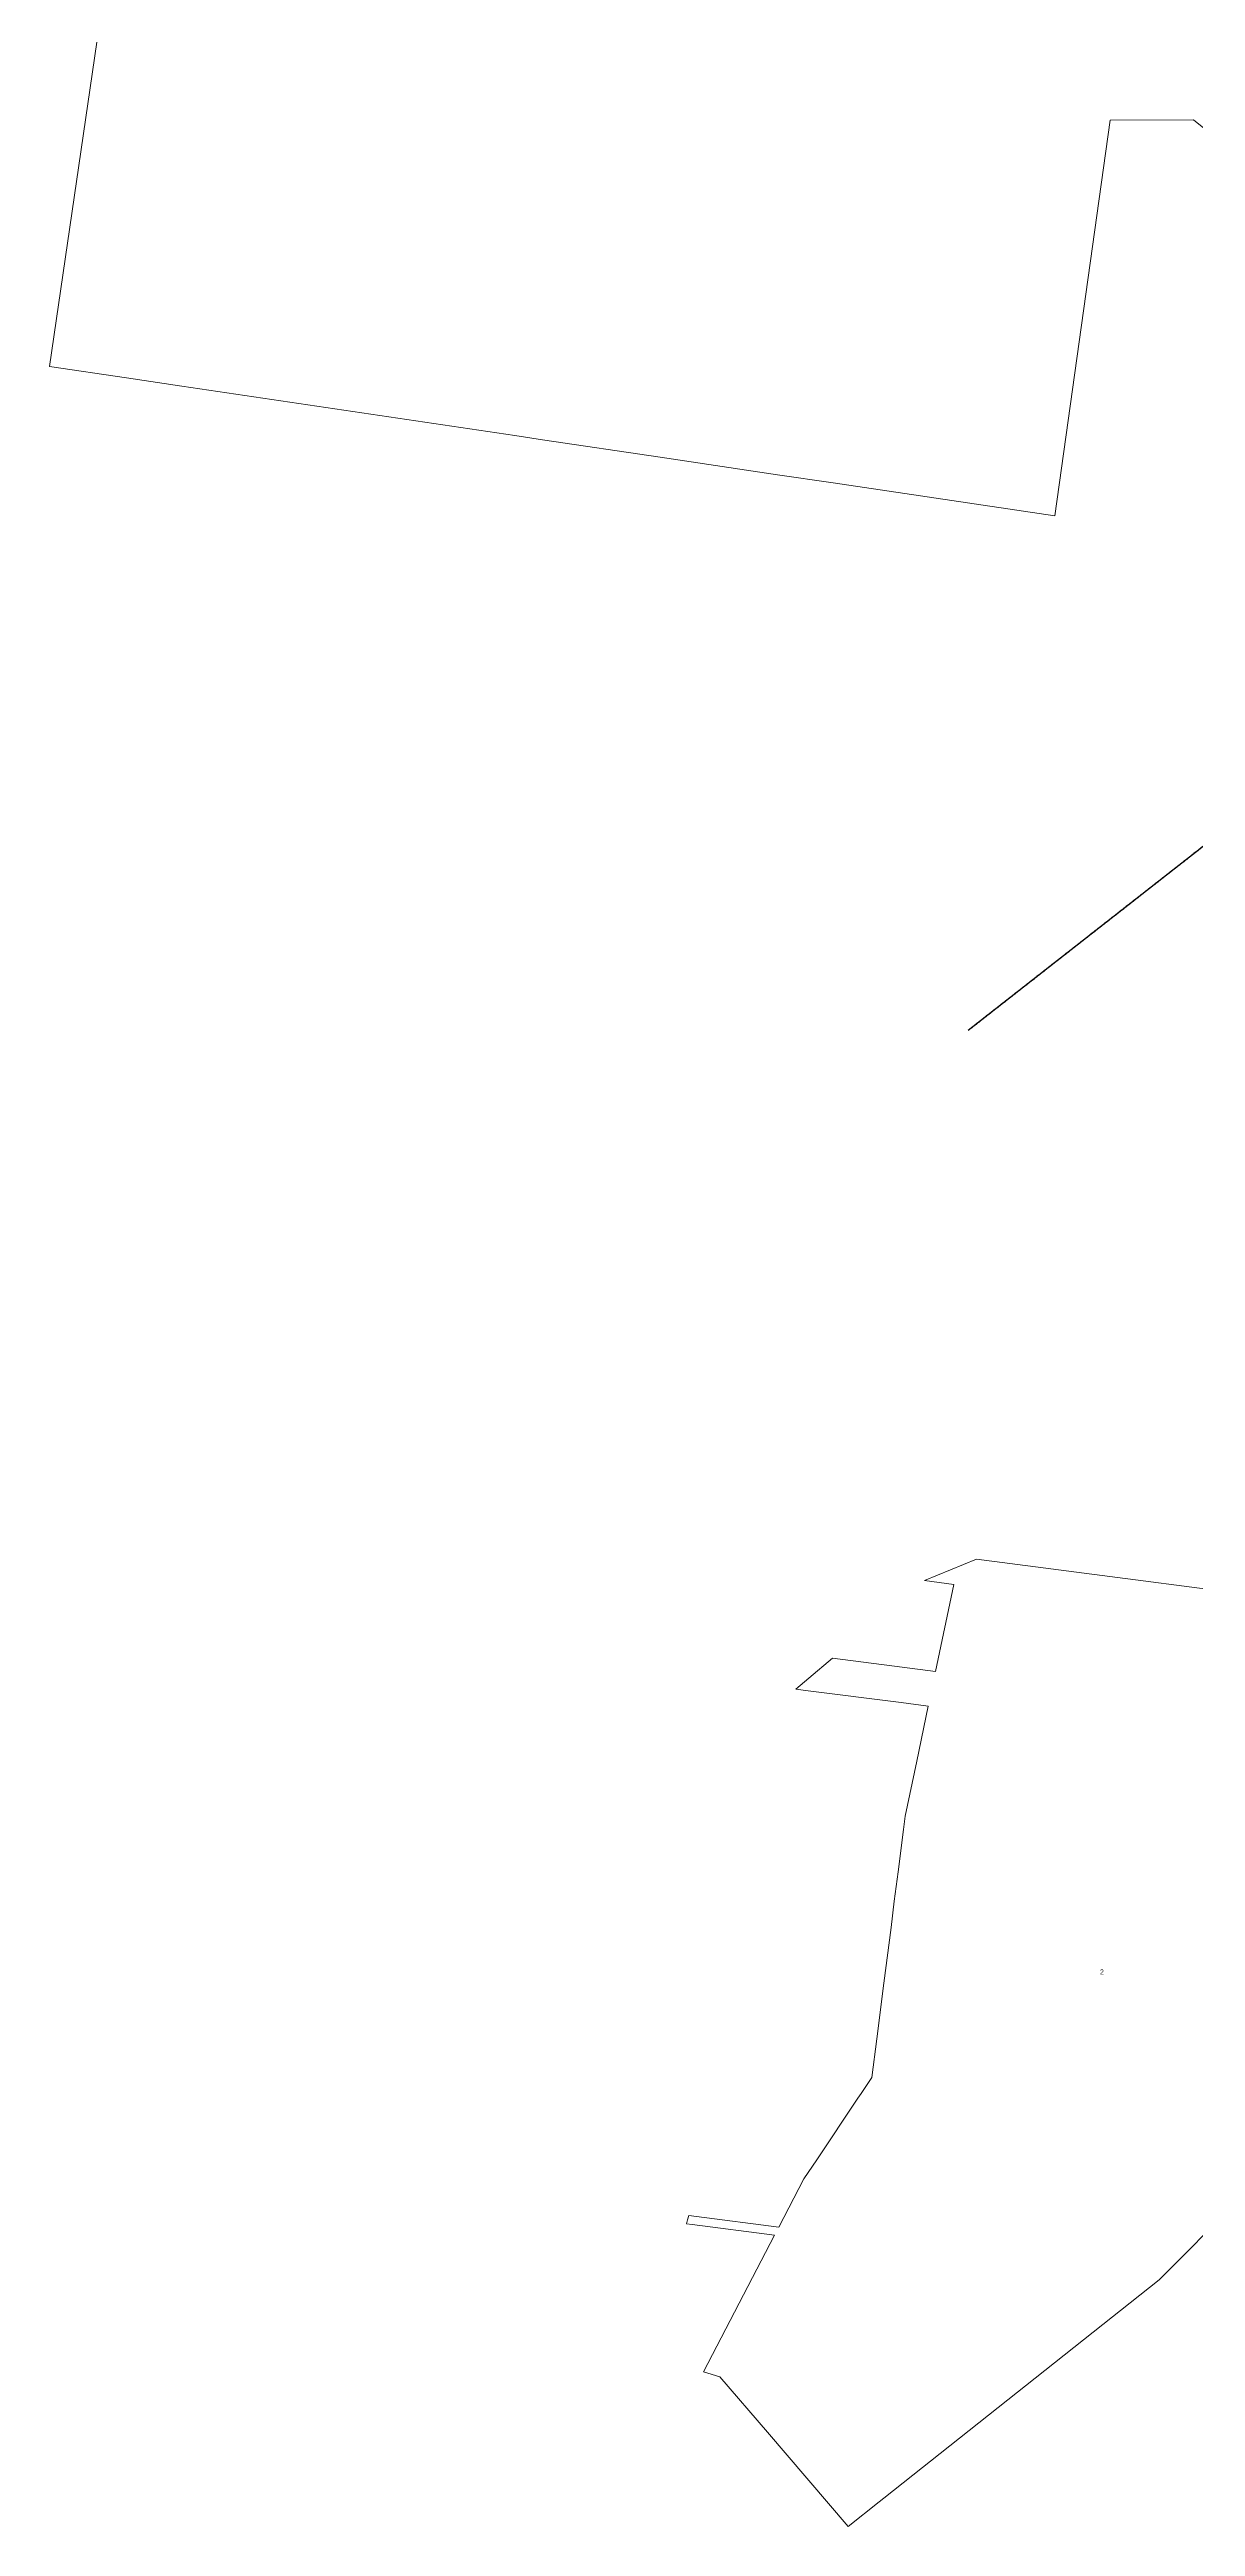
# Model space of a CAD drawing. Header units: metres. Extents: x 261099 to 262836, y 6265878 to 6267248.
# Drawn here: x 261099 to 261509, y 6265878 to 6266766 of the extents above; entities that cross this region are included whole.
import ezdxf

# ---------------------------------------------------------------- set-up
doc = ezdxf.new("R2010")
doc.units = ezdxf.units.M
doc.linetypes.add('Cable Exist OH', pattern=[1, 1, 0])
doc.layers.add('Cadastre Land Parcels_SP_EXT', color=9, linetype='Continuous', lineweight=5)
doc.layers.add('Mains_HV_EXT', color=7, linetype='Continuous')
doc.layers.add('Mains_TR_EXT', color=7, linetype='Continuous')
doc.styles.get("Standard").update_dxf_attribs({"font": 'arial.ttf'})
doc.linetypes.add('Cable E OH', pattern='A,9.4,["E",Standard,S=1.7,R=0,X=0,Y=-1],0', length=9.4)

msp = doc.modelspace()

# ---------------------------------------------------------------- linework, layer by layer
at = {"layer": 'Cadastre Land Parcels_SP_EXT', "linetype": 'Continuous'}
for points in [[(261162.37, 6267089.56), (261098.51, 6266652.18), (261126.07, 6266648.11), (261145.98, 6266645.16), (261265.33, 6266627.43), (261275.31, 6266625.9), (261317.51, 6266619.63), (261359.59, 6266613.37), (261379.5, 6266610.39), (261459.07, 6266598.61), (261478.95, 6266740.54), (261508.82, 6266740.59), (261564.53, 6266695.89)], [(261565.2, 6266207.11), (261430.92, 6266224.56), (261412.28, 6266216.84), (261422.83, 6266215.45), (261416.25, 6266184.2), (261404.33, 6266185.74), (261379.26, 6266188.97), (261370.82, 6266181.84), (261366.14, 6266177.89), (261370.64, 6266177.32), (261403.9, 6266173.11), (261413.67, 6266171.87), (261409.52, 6266152.05), (261405.38, 6266132.35), (261404.76, 6266127.62), (261402.82, 6266112.41), (261401.49, 6266101.84), (261400.31, 6266092.46), (261397.72, 6266072.48), (261395.22, 6266052.51), (261393.37, 6266038.66), (261389.57, 6266032.98), (261388.41, 6266031.24), (261373.65, 6266009.19), (261369, 6266002.28), (261360.05, 6265984.99), (261330.51, 6265988.81), (261327.85, 6265989.16), (261327.37, 6265987.65), (261326.91, 6265986.21), (261329.02, 6265985.93), (261358.5, 6265982.14), (261347.36, 6265960.7), (261333.08, 6265933.17), (261338.96, 6265931.32), (261355.97, 6265911.47), (261384.92, 6265877.7), (261396, 6265886.47), (261397.75, 6265887.86), (261496.47, 6265966.1), (261524.04, 6265993.85)]]:
    msp.add_lwpolyline(points, dxfattribs=at)
at = {"layer": 'Mains_HV_EXT', "linetype": 'Cable E OH'}
msp.add_lwpolyline([(261859.61, 6266752.1), (261427.94, 6266414.05)], dxfattribs=at)
at = {"layer": 'Mains_TR_EXT', "linetype": 'Cable Exist OH'}
msp.add_lwpolyline([(261859.61, 6266752.1), (261427.94, 6266414.05)], dxfattribs=at)

# ---------------------------------------------------------------- texts
at = {"layer": 'Cadastre Land Parcels_SP_EXT'}
msp.add_text('2', height=1.8, rotation=359.75722, dxfattribs=at).set_placement((261475.25, 6266075.62))

doc.saveas('drawing.dxf')
